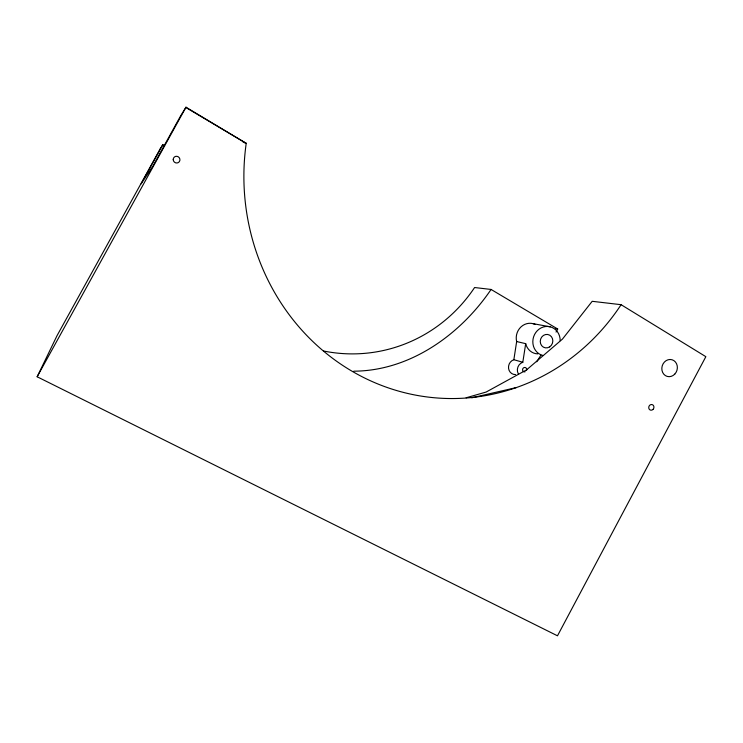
<?xml version="1.0" encoding="UTF-8"?>
<svg xmlns="http://www.w3.org/2000/svg" width="743" height="743" viewBox="0 0 743 743"><rect width="100%" height="100%" fill="white"/><g stroke="black" fill="none" stroke-linecap="round" stroke-linejoin="round"><path stroke-width="1.11" d="M515.605 374.593A7.662 7.096 -71.7 0 1 508.546 368.287A7.662 7.096 -71.7 0 1 513.85 359.723L516.654 341.539A14.219 13.133 -74.6 0 1 521.038 326.864A14.219 13.133 -74.6 0 1 535.164 324.422M518.298 373.831A7.829 7.226 -71.6 0 1 522.812 362.25L525.691 343.665L516.654 341.539M466.13 397.784L486.117 392.053L526.555 369.884L562.414 339.142L592.199 301.305L621.102 304.695L705.85 356.677L557.482 635.804L37.15 376.766L57.053 335.622L159.996 149.213M556.061 332.065L557.696 329.01L491.077 289.454L474.601 287.522A156.29 150.123 83.1 0 1 323.688 351.03M180.707 115.732L152.752 166.367L141.161 183.865L162.828 144.634L159.884 149.408M37.15 376.766L185.991 107.196L246.212 143.353A221.405 207.334 88.6 0 0 374.268 382.459A221.405 207.334 88.6 0 0 621.102 304.695M180.558 116.001L185.991 107.196M536.725 361.785L540.923 355.145M491.077 289.454C460.372 334.694 410.025 370.896 353.817 371.184M471.796 397.802L516.376 387.567M533.01 323.642L550.219 326.836M555.476 328.592L557.696 329.01M513.85 359.723L522.812 362.25M243.035 142.024L246.212 143.353L185.824 107.484M164.565 146.185L162.708 144.848L164.547 146.195M525.162 371.779A2.22 2.053 -71.6 0 1 522.58 369.958A2.22 2.053 -71.6 0 1 524.846 367.469A2.22 2.053 -71.6 0 1 526.638 370.163M542.873 355.47A14.786 13.588 -74.4 0 1 533.047 339.096A14.786 13.588 -74.4 0 1 547.832 326.456A14.786 13.588 -74.4 0 1 560.176 340.675M537.765 353.882A14.526 13.383 -74.5 0 1 525.691 343.665M674.765 374.128A8.675 7.699 -73.8 0 0 672.053 359.761A8.675 7.699 -73.8 0 0 661.976 370.339A8.675 7.699 -73.8 0 0 674.765 374.128M652.976 409.449A2.888 2.573 -71.2 0 0 652.261 404.629A2.888 2.573 -71.2 0 0 648.76 408.009A2.888 2.573 -71.2 0 0 652.976 409.449M173.221 159.615A3.418 3.297 46.5 0 0 178.339 162.568A3.418 3.297 46.5 0 0 178.181 156.745A3.418 3.297 46.5 0 0 173.221 159.615M549.616 346.897A6.789 6.241 -74.4 0 0 549.746 335.204A6.789 6.241 -74.4 0 0 540.254 341.371A6.789 6.241 -74.4 0 0 549.616 346.897"/></g></svg>
